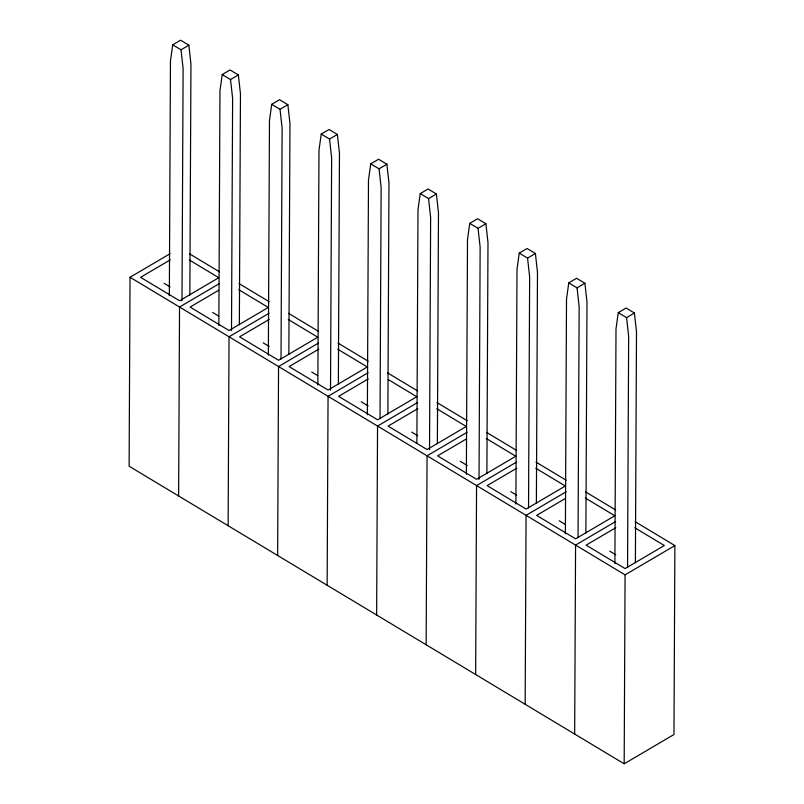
<?xml version="1.0" encoding="UTF-8"?>
<svg xmlns="http://www.w3.org/2000/svg" width="804" height="804" viewBox="0 0 804 804"><rect width="100%" height="100%" fill="white"/><g stroke="black" fill="none" stroke-linecap="round" stroke-linejoin="round"><path stroke-width="1.21" d="M170.086 253.722L130.027 277.269L129.122 466.219L624.175 763.8L673.973 734.524L674.878 545.574L635.059 521.635M169.342 295.761L170.458 61.024L172.719 44.813L180.558 40.2L188.86 45.195L190.95 64.019L189.844 294.988M178.629 495.978L179.533 307.027L219.592 283.48M181.995 300.857L183.111 68.631L181.021 49.798L172.719 44.813M218.849 325.519L219.964 90.782L222.226 74.571L230.065 69.958L238.366 74.953L240.456 93.777L239.351 324.746M228.135 525.736L229.039 336.786L269.089 313.238M231.502 330.615L232.617 98.389L230.527 79.556L222.226 74.571M268.345 355.278L269.471 120.54L271.732 104.329L279.571 99.716L287.872 104.711L289.963 123.535L288.857 354.504M277.641 555.494L278.546 366.544L318.595 342.996M281.018 359.117L282.124 128.148L280.033 109.314L271.732 104.329M317.851 385.036L318.977 150.298L321.238 134.087L329.077 129.474L337.378 134.469L339.469 153.293L338.363 384.262M327.148 585.252L328.052 396.302L368.101 372.754M330.514 390.131L331.63 157.906L329.539 139.072L321.238 134.087M367.358 414.794L368.483 180.056L370.744 163.845L378.583 159.232L386.885 164.227L388.975 183.051L387.87 414.02M376.644 615.01L377.548 426.06L417.608 402.513M380.031 418.633L381.136 187.664L379.046 168.83L370.744 163.845M416.874 443.295L417.99 209.814L420.241 193.603L428.09 188.99L436.391 193.985L438.481 212.809L437.376 443.778M426.15 644.768L427.055 455.818L467.114 432.271M429.527 449.647L430.632 217.422L428.552 198.588L420.241 193.603M466.37 474.31L467.496 239.572L469.747 223.361L477.596 218.748L485.897 223.743L487.988 242.567L486.882 473.536M475.656 674.526L476.561 485.576L516.62 462.029M479.033 479.405L480.139 247.18L478.048 228.346L469.747 223.361M515.877 504.068L517.002 269.33L519.253 253.119L527.092 248.506L535.404 253.501L537.484 272.325L536.379 503.294M525.163 704.284L526.067 515.334L566.127 491.787M528.54 507.907L529.645 276.938L527.555 258.104L519.253 253.119M565.383 533.826L566.508 299.088L568.76 282.877L576.599 278.264L584.9 283.259L586.99 302.083L585.885 533.052M574.669 734.042L575.574 545.092L615.633 521.545M578.046 537.665L579.151 306.696L577.061 287.862L568.76 282.877M614.889 563.584L616.005 328.846L618.266 312.635L626.105 308.022L634.406 313.017L636.497 331.841L635.391 562.81M624.175 763.8L625.08 574.85L130.027 277.269M627.552 567.423L628.658 336.454L626.567 317.62L618.266 312.635M181.021 49.798L188.86 45.195M230.527 79.556L238.366 74.953M280.033 109.314L287.872 104.711M329.539 139.072L337.378 134.469M170.257 259.873L140.579 277.32L179.563 300.756L218.778 277.702L189.272 259.963M379.046 168.83L386.885 164.227M218.698 290.254L190.086 307.078L229.07 330.514L268.285 307.46L238.778 289.721M428.552 198.588L436.391 193.985M269.27 319.389L239.592 336.836L278.576 360.272L317.781 337.218L288.284 319.479M478.048 228.346L485.897 223.743M318.776 349.147L289.098 366.594L328.082 390.03L367.287 366.976L337.791 349.237M527.555 258.104L535.404 253.501M368.272 378.905L338.605 396.352L377.589 419.788L416.794 396.734L388.352 379.629M577.061 287.862L584.9 283.259M417.778 408.663L388.111 426.11L427.085 449.547L466.3 426.492L436.803 408.754M626.567 317.62L634.406 313.017M466.23 439.044L437.617 455.868L476.591 479.305L515.806 456.25L486.309 438.512M516.791 468.179L487.123 485.626L526.097 509.063L565.312 486.008L535.816 468.27M565.242 498.56L536.62 515.384L575.604 538.821L614.819 515.766L585.312 498.028M615.804 527.695L586.126 545.142L625.11 568.579L664.325 545.524L634.818 527.786M625.08 574.85L674.878 545.574M189.513 253.813L219.643 271.933M239.019 283.571L269.149 301.691M288.525 313.329L318.655 331.449M338.032 343.087L368.162 361.207M387.528 372.845L417.668 390.965M437.034 402.603L467.174 420.723M486.541 432.361L516.681 450.481M536.047 462.119L566.177 480.239M585.553 491.877L615.683 509.997M164.177 283.33L170.177 286.938M212.688 312.495L218.688 316.103M263.189 342.846L269.189 346.454M311.701 372.011L317.701 375.619M361.197 401.769L368.202 405.97M411.708 432.12L417.708 435.728M460.21 461.285L467.214 465.486M510.721 491.646L516.721 495.244M559.222 520.801L565.222 524.409M609.723 551.162L615.723 554.76"/></g></svg>
